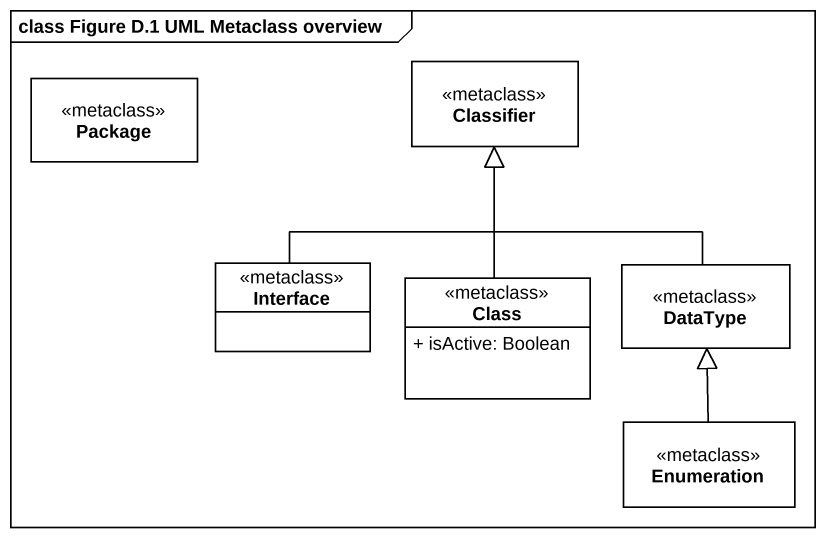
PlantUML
@startuml
mainframe class Figure D.1 UML Metaclass overview
hide circle
hide empty members
skinparam classAttributeIconSize 0
class "Package" as Package_ <<metaclass>> #FFFFFF
class Classifier <<metaclass>> #FFFFFF
class "Interface" as Interface_ <<metaclass>> #FFFFFF
class "Class" as Class_ <<metaclass>> #FFFFFF {
  + isActive: Boolean
}
class DataType <<metaclass>> #FFFFFF
class Enumeration <<metaclass>> #FFFFFF
Interface_ -up-|> Classifier
Class_ -up-|> Classifier
DataType -up-|> Classifier
Enumeration -up-|> DataType
@enduml
